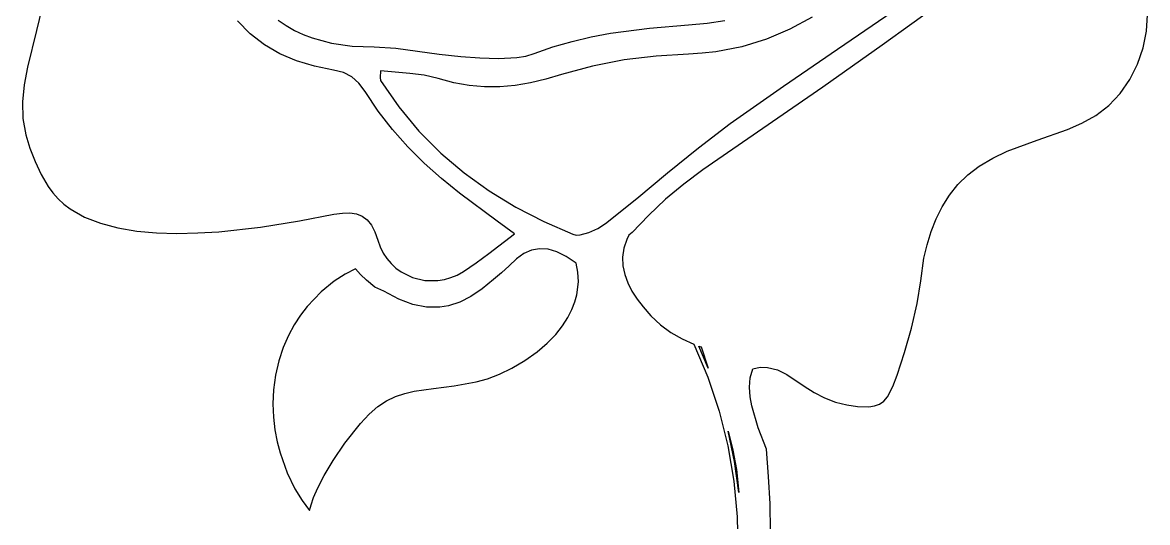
# Model space of a CAD drawing. Extents: x 0 to 706, y 0 to 706.
# Drawn here: x 225.6 to 452, y 405.3 to 506 of the extents above; entities that cross this region are included whole.
import ezdxf

# ---------------------------------------------------------------- set-up
doc = ezdxf.new("R2010")
doc.units = 0

msp = doc.modelspace()

# ---------------------------------------------------------------- linework, layer by layer
at = {"layer": 'OBJECTS'}
for p, q in [((389.570372, 500.586576), (411.258, 515.413)), ((230.29285, 511.896131), (228.423083, 504.328904)), ((410.496484, 509.965741), (398.605826, 501.402349)), ((384.530506, 507.070093), (380.017348, 504.62433)), ((451.763549, 504.189508), (451.967011, 507.533716)), ((271.446783, 503.707988), (268.861943, 506.328549)), ((277.034432, 506.460241), (278.639947, 505.352131)), ((278.639947, 505.352131), (280.323816, 504.384877)), ((343.92898, 503.80081), (351.751055, 504.828924)), ((351.751055, 504.828924), (359.637919, 505.463801)), ((359.637919, 505.463801), (363.358982, 505.80562)), ((363.358982, 505.80562), (366.941197, 506.344671)), ((228.423083, 504.328904), (226.600151, 496.995139)), ((274.29349, 501.499969), (271.446783, 503.707988)), ((280.323816, 504.384877), (282.084252, 503.552844)), ((282.084252, 503.552844), (283.919471, 502.850402)), ((283.919471, 502.850402), (287.807115, 501.81176)), ((336.188463, 502.170242), (340.047479, 503.073909)), ((340.047479, 503.073909), (343.92898, 503.80081)), ((375.290225, 502.617162), (370.325941, 501.086478)), ((380.017348, 504.62433), (375.290225, 502.617162)), ((451.080605, 500.837238), (451.763549, 504.189508)), ((277.396132, 499.684591), (274.29349, 501.499969)), ((287.807115, 501.81176), (291.972462, 501.223892)), ((291.972462, 501.223892), (296.401231, 501.041741)), ((296.401231, 501.041741), (300.758049, 500.795128)), ((300.758049, 500.795128), (305.114205, 500.220565)), ((328.546271, 499.728), (332.354028, 501.063656)), ((332.354028, 501.063656), (336.188463, 502.170242)), ((370.325941, 501.086478), (365.101299, 500.070168)), ((378.730048, 493.169991), (389.570372, 500.586576)), ((398.605826, 501.402349), (386.624946, 492.960699)), ((449.950314, 497.571053), (451.080605, 500.837238)), ((280.748775, 498.241952), (277.396132, 499.684591)), ((284.345487, 497.152151), (280.748775, 498.241952)), ((305.114205, 500.220565), (309.474463, 499.58184)), ((309.474463, 499.58184), (313.843584, 499.142743)), ((313.843584, 499.142743), (317.601723, 498.880227)), ((317.601723, 498.880227), (321.406991, 498.702874)), ((321.406991, 498.702874), (325.106227, 498.891769)), ((325.106227, 498.891769), (326.86822, 499.2114)), ((326.86822, 499.2114), (328.546271, 499.728)), ((346.68045, 498.415014), (340.302292, 497.177003)), ((353.140167, 499.214147), (346.68045, 498.415014)), ((359.593103, 499.606121), (353.140167, 499.214147)), ((362.384095, 499.766744), (359.593103, 499.606121)), ((365.101299, 500.070168), (362.384095, 499.766744)), ((226.600151, 496.995139), (225.955283, 493.441921)), ((288.180336, 496.395286), (284.345487, 497.152151)), ((290.221934, 495.892859), (288.180336, 496.395286)), ((291.88961, 495.034669), (290.221934, 495.892859)), ((297.640875, 496.21664), (297.595014, 494.882878)), ((303.554212, 495.713139), (297.640875, 496.21664)), ((306.442948, 495.356613), (303.554212, 495.713139)), ((340.302292, 497.177003), (334.094028, 495.4684)), ((448.40481, 494.485099), (449.950314, 497.571053)), ((225.955283, 493.441921), (225.620965, 489.97841)), ((293.293762, 493.767235), (291.88961, 495.034669)), ((294.544786, 492.037078), (293.293762, 493.767235)), ((297.595014, 494.882878), (297.65922, 494.314819)), ((297.65922, 494.314819), (301.320243, 488.975172)), ((309.224661, 494.696876), (306.442948, 495.356613)), ((312.382673, 493.836776), (309.224661, 494.696876)), ((315.497598, 493.28579), (312.382673, 493.836776)), ((327.816329, 493.814823), (324.728804, 493.308437)), ((330.933239, 494.540781), (327.816329, 493.814823)), ((334.094028, 495.4684), (330.933239, 494.540781)), ((446.476227, 491.67352), (448.40481, 494.485099)), ((297.172241, 488.093543), (294.544786, 492.037078)), ((318.583933, 493.026011), (315.497598, 493.28579)), ((321.65617, 493.03953), (318.583933, 493.026011)), ((324.728804, 493.308437), (321.65617, 493.03953)), ((386.624946, 492.960699), (362.521634, 476.276596)), ((367.994134, 485.608282), (378.730048, 493.169991)), ((444.1967, 489.230465), (446.476227, 491.67352)), ((225.620965, 489.97841), (225.696812, 486.615051)), ((301.320243, 488.975172), (305.360562, 484.101632)), ((441.598363, 487.250077), (444.1967, 489.230465)), ((300.049954, 484.395829), (297.172241, 488.093543)), ((438.785691, 485.698411), (441.598363, 487.250077)), ((225.696812, 486.615051), (226.282437, 483.362292)), ((303.151628, 480.919158), (300.049954, 484.395829)), ((361.607415, 480.756077), (367.994134, 485.608282)), ((429.795326, 482.242319), (435.853014, 484.407102)), ((435.853014, 484.407102), (438.785691, 485.698411)), ((226.282437, 483.362292), (227.120756, 480.647304)), ((305.360562, 484.101632), (309.7582, 479.670567)), ((423.760657, 480.02925), (429.795326, 482.242319)), ((227.120756, 480.647304), (228.150303, 477.971904)), ((306.450966, 477.63875), (303.151628, 480.919158)), ((355.383415, 475.677786), (361.607415, 480.756077)), ((420.856753, 478.677584), (423.760657, 480.02925)), ((228.150303, 477.971904), (229.373392, 475.385469)), ((309.921671, 474.529824), (306.450966, 477.63875)), ((309.7582, 479.670567), (314.491181, 475.658339)), ((418.084364, 477.041416), (420.856753, 478.677584)), ((229.373392, 475.385469), (230.792338, 472.937379)), ((314.491181, 475.658339), (319.537526, 472.041316)), ((349.20016, 470.539964), (355.383415, 475.677786)), ((362.521634, 476.276596), (358.657949, 473.42037)), ((415.789503, 475.282786), (418.084364, 477.041416)), ((313.537446, 471.567601), (309.921671, 474.529824)), ((358.657949, 473.42037), (355.018993, 470.357703)), ((412.100619, 471.180367), (413.803393, 473.322188)), ((413.803393, 473.322188), (415.789503, 475.282786)), ((230.792338, 472.937379), (231.721709, 471.647184)), ((231.721709, 471.647184), (232.774179, 470.468911)), ((321.099017, 465.984144), (313.537446, 471.567601)), ((319.537526, 472.041316), (324.87526, 468.795862)), ((410.655763, 468.878068), (412.100619, 471.180367)), ((232.774179, 470.468911), (233.943033, 469.398564)), ((233.943033, 469.398564), (235.221555, 468.432148)), ((324.87526, 468.795862), (330.482405, 465.898343)), ((342.935678, 465.509166), (349.20016, 470.539964)), ((355.018993, 470.357703), (351.574308, 467.105331)), ((409.443409, 466.436037), (410.655763, 468.878068)), ((235.221555, 468.432148), (238.080742, 466.79513)), ((238.080742, 466.79513), (241.298015, 465.525898)), ((281.346018, 466.030638), (288.280172, 467.349038)), ((288.280172, 467.349038), (289.980932, 467.602811)), ((289.980932, 467.602811), (291.486761, 467.631514)), ((291.486761, 467.631514), (292.809994, 467.418107)), ((292.809994, 467.418107), (293.962969, 466.94555)), ((293.962969, 466.94555), (294.95802, 466.196801)), ((351.574308, 467.105331), (348.293432, 463.679987)), ((408.43814, 463.875018), (409.443409, 466.436037)), ((241.298015, 465.525898), (244.819649, 464.592492)), ((244.819649, 464.592492), (248.591919, 463.962951)), ((265.112868, 463.844255), (273.480317, 464.777151)), ((273.480317, 464.777151), (281.346018, 466.030638)), ((294.95802, 466.196801), (295.807485, 465.154821)), ((295.807485, 465.154821), (296.5237, 463.802567)), ((324.625023, 463.402169), (321.099017, 465.984144)), ((330.482405, 465.898343), (336.336985, 463.325123)), ((339.595983, 463.648135), (341.390631, 464.492677)), ((341.390631, 464.492677), (342.935678, 465.509166)), ((248.591919, 463.962951), (252.561101, 463.605317)), ((252.561101, 463.605317), (256.67347, 463.48763)), ((256.67347, 463.48763), (260.8753, 463.577929)), ((260.8753, 463.577929), (265.112868, 463.844255)), ((296.5237, 463.802567), (297.119, 462.123)), ((297.119, 462.123), (297.598287, 460.778819)), ((319.423282, 459.424256), (324.625023, 463.402169)), ((336.336985, 463.325123), (337.026142, 463.168692)), ((337.026142, 463.168692), (337.821509, 463.188097)), ((337.821509, 463.188097), (339.595983, 463.648135)), ((347.202293, 462.299924), (346.614535, 460.50073)), ((347.623509, 463.172121), (347.202293, 462.299924)), ((348.293432, 463.679987), (347.623509, 463.172121)), ((407.614541, 461.215756), (408.43814, 463.875018)), ((297.598287, 460.778819), (298.213675, 459.542779)), ((298.213675, 459.542779), (298.953033, 458.418842)), ((328.051263, 460.142413), (326.492925, 459.468128)), ((329.671589, 460.419866), (328.051263, 460.142413)), ((331.364641, 460.296541), (329.671589, 460.419866)), ((333.141161, 459.768496), (331.364641, 460.296541)), ((335.01189, 458.831786), (333.141161, 459.768496)), ((346.614535, 460.50073), (346.36625, 458.716299)), ((406.947195, 458.478996), (407.614541, 461.215756)), ((298.953033, 458.418842), (299.804228, 457.410969)), ((299.804228, 457.410969), (300.75513, 456.523121)), ((314.326051, 455.811467), (316.896346, 457.550558)), ((316.896346, 457.550558), (319.423282, 459.424256)), ((324.985832, 458.400955), (323.519246, 456.944836)), ((326.492925, 459.468128), (324.985832, 458.400955)), ((336.987566, 457.482468), (335.01189, 458.831786)), ((337.365859, 455.721168), (336.987566, 457.482468)), ((346.36625, 458.716299), (346.430032, 456.953787)), ((406.391527, 453.918736), (406.947195, 458.478996)), ((290.522811, 455.297505), (288.30919, 453.843595)), ((292.622331, 456.385331), (290.522811, 455.297505)), ((293.636256, 455.242819), (292.622331, 456.385331)), ((294.851027, 454.059599), (293.636256, 455.242819)), ((300.75513, 456.523121), (301.793607, 455.75926)), ((301.793607, 455.75926), (304.084758, 454.619345)), ((311.798329, 454.587285), (313.07906, 455.117575)), ((313.07906, 455.117575), (314.326051, 455.811467)), ((321.994059, 455.549911), (320.384469, 454.223514)), ((323.519246, 456.944836), (321.994059, 455.549911)), ((337.455797, 453.720715), (337.365859, 455.721168)), ((346.430032, 456.953787), (346.778475, 455.220351)), ((346.778475, 455.220351), (347.384176, 453.523146)), ((288.30919, 453.843595), (285.684795, 451.69935)), ((296.490883, 452.686112), (294.851027, 454.059599)), ((304.084758, 454.619345), (306.580631, 454.022916)), ((306.580631, 454.022916), (309.184172, 454.001666)), ((309.184172, 454.001666), (310.495989, 454.216636)), ((310.495989, 454.216636), (311.798329, 454.587285)), ((320.384469, 454.223514), (318.109758, 452.308828)), ((337.139216, 451.152546), (337.455797, 453.720715)), ((347.384176, 453.523146), (348.219729, 451.869328)), ((405.613345, 449.388638), (406.391527, 453.918736)), ((285.684795, 451.69935), (282.923478, 448.802021)), ((298.307685, 451.845797), (296.490883, 452.686112)), ((301.30635, 450.247601), (298.307685, 451.845797)), ((315.855386, 450.788701), (313.60452, 449.664125)), ((318.109758, 452.308828), (315.855386, 450.788701)), ((336.748705, 449.697479), (337.139216, 451.152546)), ((348.219729, 451.869328), (349.25773, 450.266053)), ((282.923478, 448.802021), (281.577053, 447.05134)), ((304.172029, 449.184227), (301.30635, 450.247601)), ((306.930222, 448.652597), (304.172029, 449.184227)), ((309.606427, 448.649637), (306.930222, 448.652597)), ((311.340326, 448.936092), (309.606427, 448.649637)), ((313.60452, 449.664125), (311.340326, 448.936092)), ((336.160831, 448.150776), (336.748705, 449.697479)), ((349.25773, 450.266053), (350.470772, 448.720479)), ((350.470772, 448.720479), (352.021932, 446.909322)), ((404.485296, 444.430137), (405.613345, 449.388638)), ((281.577053, 447.05134), (280.299091, 445.088855)), ((334.265357, 444.849518), (335.343686, 446.529201)), ((335.343686, 446.529201), (336.160831, 448.150776)), ((352.021932, 446.909322), (353.973572, 445.099669)), ((280.299091, 445.088855), (279.123825, 442.906723)), ((332.893935, 443.128492), (334.265357, 444.849518)), ((353.973572, 445.099669), (356.083101, 443.553045)), ((403.0797, 439.543338), (404.485296, 444.430137)), ((279.123825, 442.906723), (278.085486, 440.497101)), ((329.144167, 439.629469), (331.197508, 441.382888)), ((331.197508, 441.382888), (332.893935, 443.128492)), ((356.083101, 443.553045), (358.329949, 442.250168)), ((358.329949, 442.250168), (360.693544, 441.171756)), ((278.085486, 440.497101), (277.218305, 437.852143)), ((326.702, 437.885), (329.144167, 439.629469)), ((360.693544, 441.171756), (363.503312, 434.516231)), ((361.669678, 440.799577), (362.136402, 440.631655)), ((363.568324, 436.361995), (361.669678, 440.799577)), ((362.136402, 440.631655), (363.568324, 436.361995)), ((401.620218, 434.949123), (403.0797, 439.543338)), ((277.218305, 437.852143), (276.556513, 434.964006)), ((324.105116, 436.341484), (326.702, 437.885)), ((276.556513, 434.964006), (276.151633, 432.010199)), ((319.196624, 434.241469), (321.605226, 435.144565)), ((321.605226, 435.144565), (324.105116, 436.341484)), ((372.028147, 434.435463), (372.552848, 436.199365)), ((372.552848, 436.199365), (374.041964, 436.532739)), ((374.041964, 436.532739), (375.513353, 436.522156)), ((375.513353, 436.522156), (377.510605, 436.010144)), ((377.510605, 436.010144), (379.387241, 435.072948)), ((379.387241, 435.072948), (382.865578, 432.734742)), ((400.72837, 432.667394), (401.620218, 434.949123)), ((308.323244, 432.286253), (312.461493, 432.767383)), ((312.461493, 432.767383), (316.873605, 433.579423)), ((316.873605, 433.579423), (319.196624, 434.241469)), ((363.503312, 434.516231), (365.785626, 427.675754)), ((371.898535, 432.529911), (372.028147, 434.435463)), ((372.054275, 430.594659), (371.898535, 432.529911)), ((382.865578, 432.734742), (384.882029, 431.474848)), ((399.635538, 430.577158), (400.72837, 432.667394)), ((276.151633, 432.010199), (276.010627, 429.179773)), ((298.876234, 429.760529), (300.68576, 430.627958)), ((300.68576, 430.627958), (302.529519, 431.261471)), ((302.529519, 431.261471), (304.413215, 431.713842)), ((304.413215, 431.713842), (308.323244, 432.286253)), ((372.385632, 428.741659), (372.054275, 430.594659)), ((384.882029, 431.474848), (386.976136, 430.391994)), ((386.976136, 430.391994), (389.167344, 429.535688)), ((398.913755, 429.720124), (399.635538, 430.577158)), ((276.010627, 429.179773), (276.10069, 426.481997)), ((295.337057, 427.112829), (297.095235, 428.606411)), ((297.095235, 428.606411), (298.876234, 429.760529)), ((373.607431, 424.346631), (372.385632, 428.741659)), ((389.167344, 429.535688), (391.475101, 428.955442)), ((391.475101, 428.955442), (393.627757, 428.633119)), ((393.627757, 428.633119), (395.918063, 428.585864)), ((395.918063, 428.585864), (397.01514, 428.763871)), ((397.01514, 428.763871), (398.026997, 429.128826)), ((398.026997, 429.128826), (398.913755, 429.720124)), ((276.10069, 426.481997), (276.389016, 423.926143)), ((293.595995, 425.227008), (295.337057, 427.112829)), ((365.785626, 427.675754), (367.535815, 420.688252)), ((276.389016, 423.926143), (276.842799, 421.521482)), ((290.500881, 421.258902), (293.595995, 425.227008)), ((367.603387, 423.672606), (368.539437, 419.821251)), ((368.879999, 417.529965), (367.603387, 423.672606)), ((375.298864, 420.052409), (373.607431, 424.346631)), ((276.842799, 421.521482), (277.429233, 419.277284)), ((288.096108, 417.764375), (290.500881, 421.258902)), ((277.429233, 419.277284), (278.868834, 415.30736)), ((367.535815, 420.688252), (368.749207, 413.591651)), ((368.539437, 419.821251), (369.246622, 415.948201)), ((375.733838, 414.535406), (375.298864, 420.052409)), ((286.296097, 414.760532), (288.096108, 417.764375)), ((369.75074, 411.319061), (368.879999, 417.529965)), ((278.868834, 415.30736), (280.445373, 412.090538)), ((285.015268, 412.264482), (286.296097, 414.760532)), ((369.246622, 415.948201), (369.75074, 411.319061)), ((376.056365, 409.026275), (375.733838, 414.535406)), ((280.445373, 412.090538), (281.896405, 409.700984)), ((284.16804, 410.293331), (285.015268, 412.264482)), ((368.749207, 413.591651), (369.42113, 406.423877)), ((281.896405, 409.700984), (283.372165, 407.700342)), ((283.668834, 408.864186), (284.16804, 410.293331)), ((283.372165, 407.700342), (283.668834, 408.864186)), ((376.112059, 403.536591), (376.056365, 409.026275)), ((369.42113, 406.423877), (369.546913, 399.222856))]:
    msp.add_line(p, q, dxfattribs=at)

doc.saveas('drawing.dxf')
